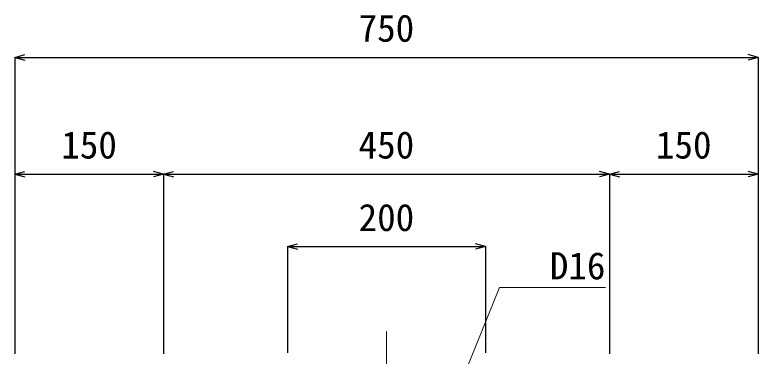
# Model space of a CAD drawing. Units: millimetres, scale not verified. Extents: x -9755 to 16726, y -7413 to 4835.
# Drawn here: x -7909 to -7159, y 492 to 837 of the extents above; entities that cross this region are included whole.
import ezdxf
from ezdxf.enums import TextEntityAlignment as Align

# ---------------------------------------------------------------- set-up
doc = ezdxf.new("R2010")
doc.units = ezdxf.units.MM
doc.header["$LTSCALE"] = 15
doc.linetypes.add('CHAIN2', pattern=[12, 9, -1, 1, -1])
doc.layers.add('0-1_ブロック', color=2, linetype='Continuous', lineweight=18)
doc.layers.add('0-A', color=7, linetype='Continuous', lineweight=18)
doc.layers.add('0-6_寸法', color=4, linetype='Continuous')
doc.styles.add('ＭＳ ゴシック', font='')
doc.styles.get('ＭＳ ゴシック').set_extended_font_data('MS Gothic')

msp = doc.modelspace()

# ---------------------------------------------------------------- linework, layer by layer
at = {"layer": '0-1_ブロック', "color": 7, "linetype": 'CHAIN2'}
msp.add_line((-7534.06, 59.91), (-7534.06, 517.02), dxfattribs=at)
at = {"layer": '0-6_寸法'}
for p, q in [((-7909.06, 793.95), (-7898.92, 796.67)), ((-7159.06, 793.95), (-7169.21, 796.67)), ((-7909.06, 793.95), (-7159.06, 793.95)), ((-7909.06, 793.95), (-7898.92, 791.23)), ((-7909.06, 793.95), (-7909.06, 676.01)), ((-7159.06, 793.95), (-7169.21, 791.23)), ((-7159.06, 793.95), (-7159.06, 676.01)), ((-7909.06, 676.01), (-7898.92, 678.72)), ((-7909.06, 676.01), (-7759.06, 676.01)), ((-7909.06, 676.01), (-7898.92, 673.29)), ((-7909.06, 676.01), (-7909.06, 494.53)), ((-7759.06, 676.01), (-7769.21, 678.72)), ((-7759.06, 676.01), (-7769.21, 673.29)), ((-7759.06, 676.01), (-7748.92, 678.72)), ((-7759.06, 676.01), (-7759.06, 494.53)), ((-7759.06, 676.01), (-7309.06, 676.01)), ((-7759.06, 676.01), (-7748.92, 673.29)), ((-7309.06, 676.01), (-7319.21, 678.72)), ((-7309.06, 676.01), (-7319.21, 673.29)), ((-7309.06, 676.01), (-7298.92, 678.72)), ((-7309.06, 676.01), (-7309.06, 494.53)), ((-7309.06, 676.01), (-7159.06, 676.01)), ((-7309.06, 676.01), (-7298.92, 673.29)), ((-7159.06, 676.01), (-7169.21, 678.72)), ((-7159.06, 676.01), (-7169.21, 673.29)), ((-7159.06, 676.01), (-7159.06, 494.53)), ((-7634.06, 602.8), (-7623.92, 605.52)), ((-7634.06, 602.8), (-7434.06, 602.8)), ((-7634.06, 602.8), (-7623.92, 600.08)), ((-7634.06, 602.8), (-7634.06, 495.7)), ((-7434.06, 602.8), (-7444.21, 605.52)), ((-7434.06, 602.8), (-7444.21, 600.08)), ((-7434.06, 602.8), (-7434.06, 495.7))]:
    msp.add_line(p, q, dxfattribs=at)
at = {"layer": '0-A'}
for p, q in [((-7463.66, 454.32), (-7420.13, 561.47)), ((-7420.13, 561.47), (-7312.99, 561.47))]:
    msp.add_line(p, q, dxfattribs=at)

# ---------------------------------------------------------------- texts
at = {"layer": '0-6_寸法', "style": 'ＭＳ ゴシック'}
for s, p in [('750', (-7562.19, 801.45)), ('150', (-7862.19, 683.51)), ('450', (-7562.19, 683.51)), ('150', (-7262.19, 683.51)), ('200', (-7562.19, 610.3))]:
    msp.add_text(s, height=27.49, dxfattribs=at).set_placement(p, align=Align.BOTTOM_LEFT)
at = {"layer": '0-A', "color": 4, "style": 'ＭＳ ゴシック'}
msp.add_text('D16', height=27.49, dxfattribs=at).set_placement((-7369.24, 561.47), align=Align.BOTTOM_LEFT)

doc.saveas('drawing.dxf')
